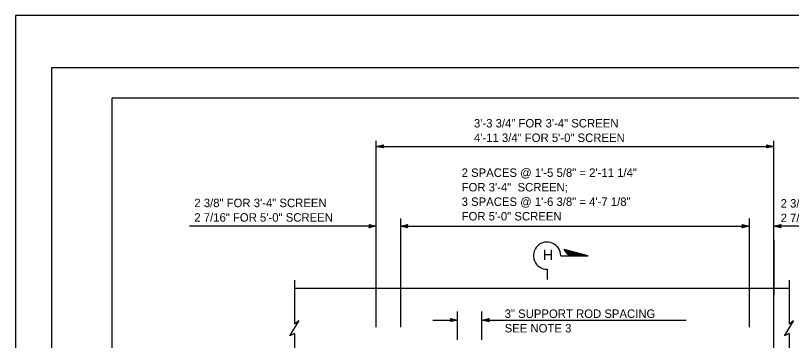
# Model space of a CAD drawing. Extents: x -893 to 867, y -474 to 712.
# Drawn here: x -893 to -252, y 444 to 712 of the extents above; entities that cross this region are included whole.
import ezdxf

# ---------------------------------------------------------------- set-up
doc = ezdxf.new("R2010")
doc.units = 0
for name, color, linetype in [('border_PLOTTING-ELEMENTS', 7, 'Continuous'), ('border_rw_22x34_Cut_Lines', 7, 'Continuous'), ('border_SHEET', 7, 'Continuous'), ('df_DETAIL', 7, 'Continuous'), ('df_DETAIL-anno', 7, 'Continuous'), ('pp_PRESENTATION', 7, 'Continuous')]:
    doc.layers.add(name, color=color, linetype=linetype)

msp = doc.modelspace()

# ---------------------------------------------------------------- linework, layer by layer
at = {"layer": 'border_PLOTTING-ELEMENTS'}
for points in [[(-893.45, -474.04), (866.55, -474.04), (866.55, 711.96), (-893.45, 711.96)], [(-863.45, 668.96), (836.55, 668.96), (836.55, -431.04), (-863.45, -431.04)]]:
    msp.add_lwpolyline(points, close=True, dxfattribs=at)
at = {"layer": 'border_rw_22x34_Cut_Lines'}
msp.add_lwpolyline([(-863.45, 668.96), (836.55, 668.96), (836.55, -431.04), (-863.45, -431.04)], close=True, dxfattribs=at)
at = {"layer": 'border_SHEET'}
for p, q in [((-813.45, 643.96), (811.55, 643.96)), ((-813.45, -406.04), (-813.45, 643.96))]:
    msp.add_line(p, q, dxfattribs=at)
at = {"layer": 'df_DETAIL'}
for p, q in [((-662.98, 493.31), (-662.98, 456.99)), ((-254.04, 493.31), (-254.04, 456.99)), ((-662.98, 486.84), (-254.04, 486.84)), ((-666.74, 447.37), (-659.21, 459.66)), ((-659.2, 459.69), (-662.98, 456.99)), ((-659.21, 459.66), (-659.2, 459.69)), ((-257.8, 447.37), (-250.28, 459.66)), ((-250.27, 459.69), (-254.04, 456.99)), ((-662.98, 449.45), (-666.74, 447.37)), ((-662.98, 449.45), (-662.98, 413.72)), ((-254.04, 449.45), (-257.8, 447.37)), ((-254.04, 449.45), (-254.04, 413.72))]:
    msp.add_line(p, q, dxfattribs=at)
at = {"layer": 'df_DETAIL-anno'}
for p, q in [((-595.27, 483.09), (-595.27, 608.58)), ((-595.27, 603.88), (-266.65, 603.88)), ((-266.65, 481.86), (-266.65, 608.58)), ((-595.27, 483.09), (-595.27, 552.61)), ((-575.28, 544.25), (-575.28, 454.61)), ((-286.79, 454.61), (-286.79, 544.25)), ((-595.27, 538.02), (-749.78, 538.02)), ((-575.28, 538.02), (-286.79, 538.02)), ((-125.58, 538.02), (-266.65, 538.02)), ((-266.65, 526.72), (-266.65, 480.93)), ((-595.27, 454.61), (-595.27, 507.3)), ((-266.65, 354.06), (-266.65, 503.7)), ((-528.06, 444.07), (-528.06, 467.51)), ((-507.92, 444.07), (-507.92, 467.51)), ((-548.49, 460.43), (-528.06, 460.43)), ((-507.92, 460.43), (-339.15, 460.43))]:
    msp.add_line(p, q, dxfattribs=at)
for points in [[(-589.37, 602.56), (-595.27, 603.88), (-589.37, 605.19), (-589.58, 604.84), (-593.9, 603.88), (-589.58, 602.91), (-589.79, 603.26), (-592.55, 603.87), (-589.79, 604.49), (-590, 604.14), (-591.2, 603.87), (-589.99, 603.61), (-590.16, 603.88), (-589.37, 605.19), (-590.16, 603.88)], [(-272.55, 605.2), (-266.65, 603.88), (-272.55, 602.57), (-272.34, 602.92), (-268.02, 603.87), (-272.34, 604.85), (-272.13, 604.5), (-269.37, 603.88), (-272.13, 603.27), (-271.92, 603.61), (-270.73, 603.88), (-271.93, 604.15), (-271.76, 603.88), (-272.55, 602.57), (-271.76, 603.88)], [(-601.18, 539.34), (-595.27, 538.02), (-601.18, 536.71), (-600.97, 537.06), (-596.64, 538.02), (-600.97, 538.99), (-600.76, 538.64), (-597.99, 538.02), (-600.76, 537.41), (-600.55, 537.76), (-599.35, 538.03), (-600.55, 538.29), (-600.39, 538.02), (-601.18, 536.71), (-600.39, 538.02)], [(-569.37, 536.7), (-575.28, 538.02), (-569.37, 539.33), (-569.58, 538.98), (-573.91, 538.03), (-569.58, 537.05), (-569.79, 537.4), (-572.56, 538.02), (-569.79, 538.63), (-570, 538.28), (-571.2, 538.02), (-570, 537.75), (-570.16, 538.02), (-569.37, 539.33), (-570.16, 538.02)], [(-292.7, 539.34), (-286.79, 538.02), (-292.7, 536.71), (-292.49, 537.06), (-288.16, 538.02), (-292.49, 538.99), (-292.28, 538.64), (-289.51, 538.02), (-292.28, 537.41), (-292.07, 537.76), (-290.87, 538.03), (-292.07, 538.29), (-291.91, 538.02), (-292.7, 536.71), (-291.91, 538.02)], [(-260.74, 536.7), (-266.65, 538.02), (-260.74, 539.33), (-260.95, 538.98), (-265.28, 538.03), (-260.95, 537.05), (-261.16, 537.4), (-263.93, 538.02), (-261.16, 538.63), (-261.37, 538.28), (-262.57, 538.02), (-261.37, 537.75), (-261.53, 538.02), (-260.74, 539.33), (-261.53, 538.02)], [(-533.97, 461.75), (-528.06, 460.43), (-533.97, 459.12), (-533.76, 459.47), (-529.43, 460.43), (-533.76, 461.4), (-533.55, 461.05), (-530.78, 460.43), (-533.55, 459.82), (-533.34, 460.17), (-532.14, 460.44), (-533.34, 460.7), (-533.18, 460.43), (-533.97, 459.12), (-533.18, 460.43)], [(-502.02, 459.11), (-507.92, 460.43), (-502.02, 461.74), (-502.23, 461.39), (-506.56, 460.44), (-502.23, 459.46), (-502.44, 459.81), (-505.21, 460.43), (-502.44, 461.04), (-502.65, 460.7), (-503.85, 460.43), (-502.64, 460.16), (-502.81, 460.43), (-502.02, 461.74), (-502.81, 460.43)]]:
    msp.add_lwpolyline(points, close=True, dxfattribs=at)
at = {"layer": 'pp_PRESENTATION'}
for p, q in [((-442.83, 513.72), (-442.83, 513.72)), ((-442.83, 513.62), (-420.04, 513.62)), ((-420.04, 513.62), (-439.93, 518.69)), ((-435.83, 513.62), (-439.93, 518.69)), ((-421.68, 513.62), (-439.51, 518.16)), ((-423.31, 513.62), (-439.08, 517.64)), ((-424.95, 513.62), (-438.66, 517.11)), ((-426.58, 513.62), (-438.23, 516.59)), ((-428.22, 513.62), (-437.81, 516.06)), ((-429.86, 513.62), (-437.38, 515.54)), ((-431.49, 513.62), (-436.95, 515.01)), ((-433.13, 513.62), (-436.53, 514.48)), ((-434.77, 513.62), (-436.1, 513.96)), ((-454.08, 502.37), (-454.08, 493.81))]:
    msp.add_line(p, q, dxfattribs=at)
msp.add_arc((-454.08, 513.62), 11.25, 0.00004, 270.00053, dxfattribs=at)

# ---------------------------------------------------------------- texts
at = {"layer": 'df_DETAIL-anno'}
for s, p in [('3\'-3 3/4" FOR 3\'-4" SCREEN', (-514.54, 619.51)), ('4\'-11 3/4" FOR 5\'-0" SCREEN', (-514.54, 607.52)), ('2 SPACES @ 1\'-5 5/8" = 2\'-11 1/4"', (-524.69, 578.68)), ('FOR 3\'-4"  SCREEN;', (-524.69, 566.68)), ('2 3/8" FOR 3\'-4" SCREEN', (-745.66, 553.69)), ('3 SPACES @ 1\'-6 3/8" = 4\'-7 1/8"', (-524.69, 554.69)), ('2 3/8" FOR 3\'-4" SCREEN', (-261.02, 553.32)), ('2 7/16" FOR 5\'-0" SCREEN', (-745.66, 541.69)), ('FOR 5\'-0" SCREEN', (-524.69, 542.69)), ('2 7/16" FOR 5\'-0" SCREEN', (-261.02, 541.32)), ('3" SUPPORT ROD SPACING', (-489.12, 462.19)), ('SEE NOTE 3', (-489.12, 450.2))]:
    msp.add_text(s, height=7, dxfattribs=at).set_placement(p)
at = {"layer": 'pp_PRESENTATION'}
msp.add_text('H', height=8.75, dxfattribs=at).set_placement((-457.48, 509.92))

doc.saveas('drawing.dxf')
